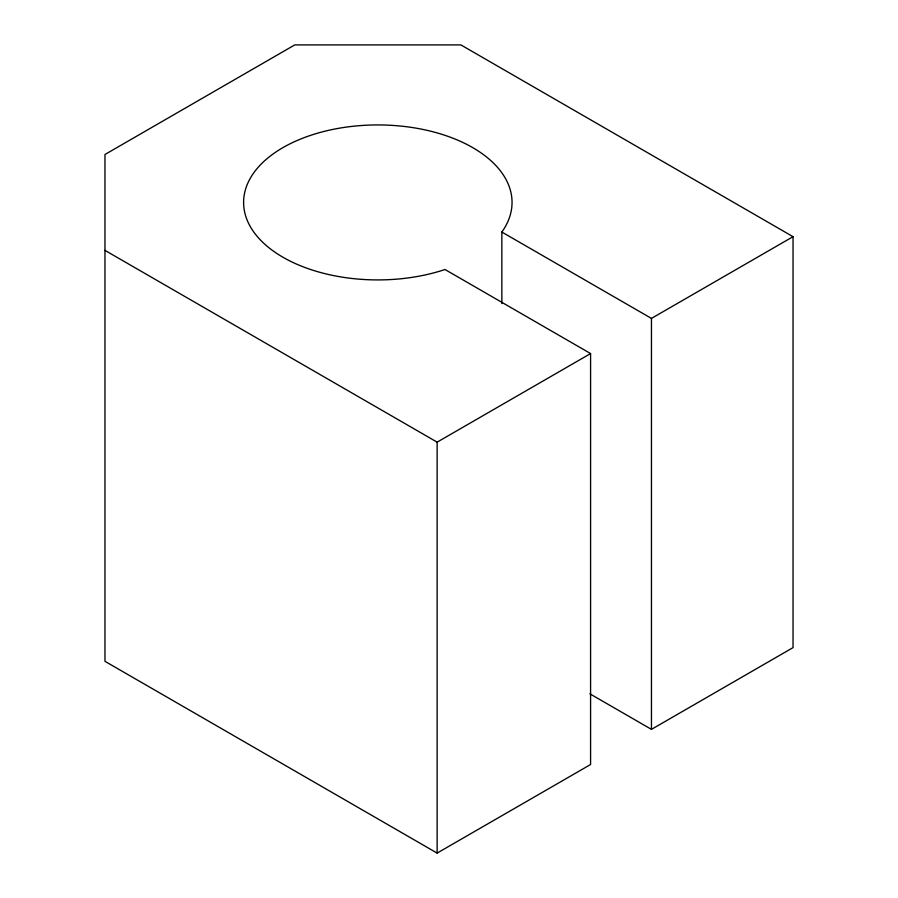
<?xml version="1.0" encoding="UTF-8"?>
<svg xmlns="http://www.w3.org/2000/svg" width="898" height="898" viewBox="0 0 898 898"><rect width="100%" height="100%" fill="white"/><g stroke="black" fill="none" stroke-linecap="round" stroke-linejoin="round"><path stroke-width="1.35" d="M104.965 250.374L437.135 442.153L590.581 353.565L590.581 764.512L437.135 853.1L104.965 661.321L104.965 154.49L294.78 44.9L460.865 44.9L793.035 236.679L793.035 647.626L651.454 729.367L589.93 693.84M590.581 353.565L445.004 269.512A134.217 77.486 0 0 1 246.804 219.247A134.217 77.486 0 0 1 389.44 125.226A134.217 77.486 0 0 1 501.847 232.043L651.454 318.408L793.035 236.679M651.454 318.408L651.454 729.367M501.847 232.043L501.847 303.569M437.135 442.153L437.135 853.1"/></g></svg>
